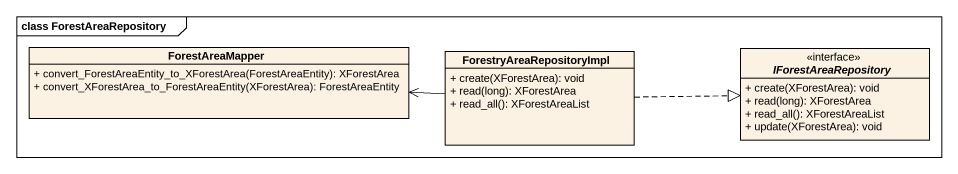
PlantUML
@startuml
mainframe class ForestAreaRepository
hide circle
hide empty members
skinparam classAttributeIconSize 0
class ForestAreaMapper {
  + convert_ForestAreaEntity_to_XForestArea(ForestAreaEntity): XForestArea
  + convert_XForestArea_to_ForestAreaEntity(XForestArea): ForestAreaEntity
}
class ForestryAreaRepositoryImpl {
  + create(XForestArea): void
  + read(long): XForestArea
  + read_all(): XForestAreaList
}
interface IForestAreaRepository <<interface>> {
  + create(XForestArea): void
  + read(long): XForestArea
  + read_all(): XForestAreaList
  + update(XForestArea): void
}
ForestryAreaRepositoryImpl -left-> ForestAreaMapper
ForestryAreaRepositoryImpl .right.|> IForestAreaRepository
@enduml
